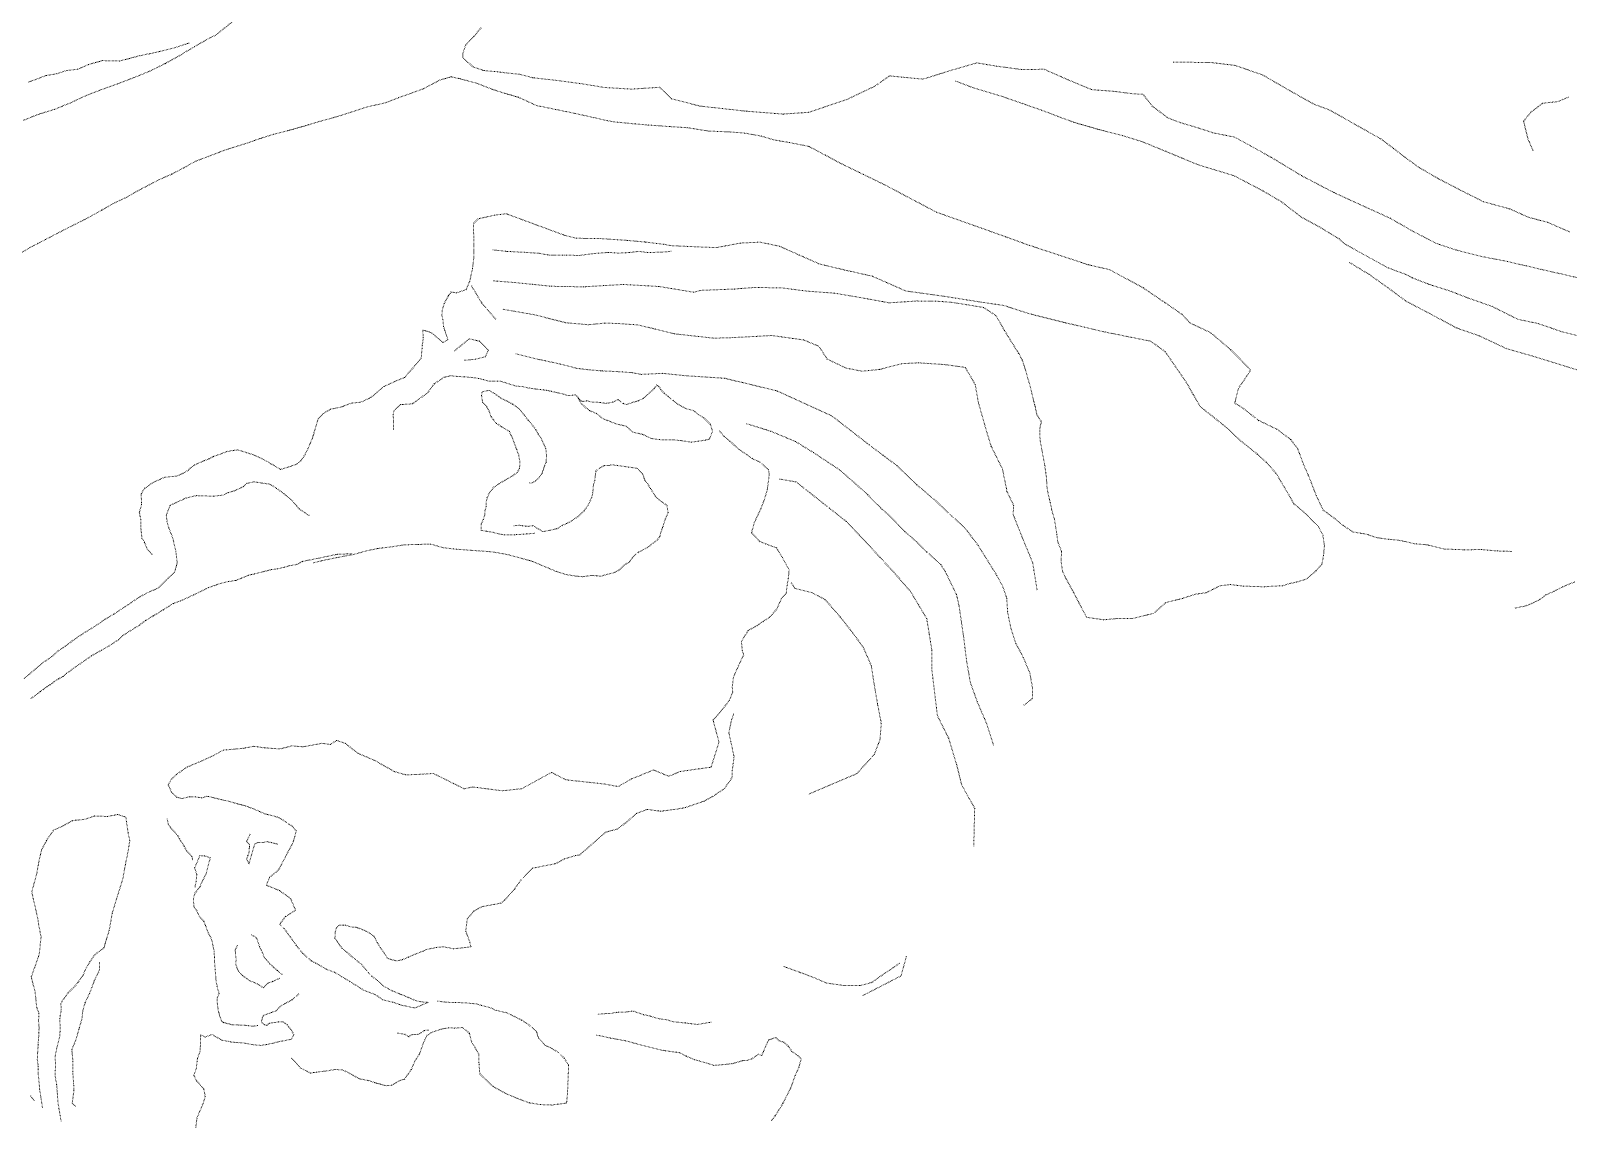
# Model space of a CAD drawing. Extents: x 682410 to 689460, y 7661803 to 7669124.
# Drawn here: x 686009.6 to 686397.4, y 7667165.8 to 7667440.4 of the extents above; entities that cross this region are included whole.
import ezdxf

# ---------------------------------------------------------------- set-up
doc = ezdxf.new("R2010")
doc.units = 0
doc.header["$MEASUREMENT"] = 0
doc.linetypes.add('DOT', pattern=[0.25, 0, -0.25])
doc.layers.add('02 TOE_Line', color=1, linetype='DOT', lineweight=20)

msp = doc.modelspace()

# ---------------------------------------------------------------- linework, layer by layer
at = {"layer": '02 TOE_Line'}
for points in [[(686062.2, 7667444.04, 4100.12), (686056.18, 7667439.21, 4099.9), (686054.64, 7667438.52, 4099.84), (686050.89, 7667436.35, 4099.68), (686047.3, 7667434.21, 4099.5), (686043.52, 7667432.1, 4099.09), (686039.66, 7667430.2, 4098.59), (686035.61, 7667428.55, 4098.1), (686031.47, 7667426.97, 4097.72), (686027.31, 7667425.49, 4097.3), (686023.37, 7667423.95, 4096.88), (686019.59, 7667422.18, 4096.52), (686015.53, 7667420.52, 4096.23), (686011.47, 7667419.28, 4095.71), (686007.59, 7667417.72, 4095.17)], [(686400.09, 7667378.05, 4090.35), (686390.29, 7667380.27, 4090.16), (686382.07, 7667382.2, 4090.03), (686375.26, 7667383.52, 4089.9), (686368.91, 7667385.15, 4089.85), (686363.97, 7667386.82, 4089.95), (686358.06, 7667389.88, 4090.17), (686352.41, 7667393.13, 4089.91), (686345.08, 7667396.45, 4089.83), (686338.21, 7667399.6, 4089.93), (686330.05, 7667403.86, 4090.03), (686322.47, 7667408.45, 4089.68), (686313.28, 7667413.53, 4090.08), (686307.69, 7667414.66, 4090.1), (686304.1, 7667415.85, 4090.29), (686299.65, 7667417.16, 4090.23), (686296.38, 7667418.4, 4090.23), (686292.42, 7667421.39, 4090.64), (686290.09, 7667424.4, 4090.68), (686288, 7667424.43, 4090.79), (686282.78, 7667425.09, 4090.67), (686277.17, 7667425.53, 4090.4), (686271.2, 7667428, 4090.6), (686265.18, 7667430.65, 4090.54), (686259.47, 7667430.59, 4090.43), (686253.1, 7667431.45, 4090.43), (686248.18, 7667432.27, 4091.04), (686241.84, 7667430.42, 4091.04), (686234.62, 7667428.17, 4090.73), (686229.25, 7667428.68, 4091.31), (686226.19, 7667428.99, 4091.63), (686222.48, 7667426.39, 4092.11), (686215.55, 7667423.1, 4092.93), (686205.77, 7667419.8, 4092.9), (686199.31, 7667419.36, 4092.96), (686190.02, 7667420.09, 4094.42), (686178.37, 7667421.37, 4095.68), (686171.16, 7667423.24, 4096.38), (686168.2, 7667426.11, 4096.62), (686161.2, 7667425.65, 4097.01), (686154.25, 7667426.07, 4097.4), (686149.08, 7667426.92, 4097.74), (686142.96, 7667427.76, 4099.12), (686136.13, 7667428.53, 4099.55), (686132.93, 7667429.38, 4100.08), (686129.51, 7667429.74, 4100.46), (686127.3, 7667430.02, 4100.88), (686123.91, 7667430.32, 4101.53), (686121.17, 7667431.24, 4101.99), (686118.56, 7667433.55, 4102.55), (686118.53, 7667434.54, 4102.92), (686119.31, 7667436.82, 4103.13), (686121.33, 7667438.89, 4103.45), (686123.21, 7667441.17, 4103.85)], [(686049.51, 7667437.27, 4100.27), (686045.52, 7667435.96, 4100.3), (686040.96, 7667434.87, 4100.33), (686036.92, 7667434.03, 4100.36), (686031.98, 7667432.73, 4100.39), (686027.65, 7667432.84, 4100.44), (686024.13, 7667431.83, 4100.63), (686021.42, 7667430.66, 4100.62), (686018.59, 7667430.34, 4100.62), (686016.04, 7667429.49, 4100.61), (686013.39, 7667429.06, 4100.61), (686011.79, 7667428.43, 4100.61), (686009.05, 7667427.42, 4100.6)], [(686297.75, 7667432.44, 4100.07), (686307.2, 7667432.37, 4100.19), (686313.35, 7667431.62, 4100.25), (686320.26, 7667429.23, 4100.3), (686328.37, 7667424.56, 4100.36), (686333.27, 7667421.84, 4100.4), (686337.24, 7667420.35, 4100.43), (686350.11, 7667413.08, 4101.98), (686353.31, 7667410.69, 4102.4), (686356.28, 7667408.39, 4102.79), (686359.74, 7667405.9, 4103.23), (686364.59, 7667403.08, 4103.15), (686370.5, 7667400.02, 4102.52), (686375.99, 7667397.27, 4101.93), (686382.65, 7667395.45, 4101.27), (686387.27, 7667393.37, 4101.08), (686392.18, 7667392.07, 4100.89), (686397.88, 7667389.59, 4100.64)], [(686383.17, 7667309.13, 4074.57), (686379.48, 7667309.25, 4074.66), (686375.46, 7667309.6, 4075.03), (686371.07, 7667309.55, 4075.26), (686365.89, 7667309.75, 4075.91), (686361.93, 7667310.78, 4076.16), (686358.67, 7667311.05, 4076.48), (686354.66, 7667311.96, 4076.87), (686352.06, 7667312.19, 4077.13), (686349.02, 7667312.6, 4077.51), (686346.39, 7667313.49, 4077.73), (686343.03, 7667314.05, 4078.03), (686340.56, 7667315.7, 4078.3), (686338.61, 7667317.32, 4078.51), (686335.53, 7667319.56, 4078.79), (686333.82, 7667323.22, 4079.14), (686332.48, 7667326.6, 4079.52), (686331.75, 7667328.46, 4079.71), (686330.56, 7667331.14, 4079.98), (686329.14, 7667335, 4080.3), (686327.34, 7667337.37, 4080.61), (686323.84, 7667339.95, 4080.78), (686319.24, 7667342.17, 4080.95), (686315.14, 7667345.38, 4081.01), (686313.24, 7667346.53, 4081.04), (686314.17, 7667350.21, 4081.08), (686317.29, 7667354.87, 4081.21), (686312.2, 7667359.98, 4081.66), (686307.23, 7667364.22, 4082.02), (686301.91, 7667366.75, 4082.34), (686300.01, 7667368.85, 4082.5), (686295.51, 7667371.93, 4082.8), (686290.12, 7667375.59, 4083.45), (686281.61, 7667380.17, 4085.03), (686276.31, 7667381.38, 4085.57), (686268.86, 7667383.84, 4086.32), (686261.41, 7667386.29, 4087.08), (686255.4, 7667388.45, 4087.68), (686249.39, 7667390.6, 4088.28), (686243.72, 7667392.61, 4088.84), (686238.04, 7667394.62, 4089.41), (686231.54, 7667398.05, 4090.12), (686225.04, 7667401.49, 4090.83), (686219.6, 7667404.14, 4091.42), (686214.16, 7667406.78, 4092.02), (686210, 7667409, 4092.52), (686205.83, 7667411.22, 4093.02), (686200.89, 7667412.19, 4093.51), (686197.02, 7667412.86, 4093.78), (686193.82, 7667413.82, 4094.05), (686189.66, 7667414.57, 4094.54), (686185.64, 7667414.88, 4095.04), (686180.59, 7667415.07, 4095.45), (686175.17, 7667415.93, 4095.86), (686170.74, 7667416.21, 4096.12), (686165.31, 7667416.6, 4096.39), (686161.46, 7667416.93, 4096.87), (686156.13, 7667417.46, 4097.35), (686151.48, 7667418.5, 4097.81), (686146.82, 7667419.54, 4098.27), (686141.98, 7667420.53, 4098.74), (686137.14, 7667421.52, 4099.21), (686132.57, 7667423.6, 4099.59), (686129.1, 7667424.61, 4100.08), (686125.86, 7667425.65, 4100.47), (686122.09, 7667427.13, 4101.06), (686117.47, 7667428.35, 4101.9), (686115.59, 7667428.74, 4101.94), (686112.82, 7667427.97, 4101.97), (686108.61, 7667425.74, 4101.73), (686105.43, 7667424.58, 4101.33), (686102.32, 7667423.48, 4101.06), (686099.02, 7667422.2, 4100.84), (686094.25, 7667421.12, 4100.77), (686089.64, 7667419.6, 4100.56), (686086.67, 7667418.66, 4100.21), (686081.47, 7667417.23, 4100.2), (686079.61, 7667416.64, 4099.83), (686074.39, 7667415.16, 4099.82), (686070.84, 7667414.26, 4099.66), (686067.39, 7667413.18, 4099.45), (686064.19, 7667412.05, 4099.13), (686058.88, 7667410.39, 4099.03), (686054.34, 7667408.65, 4098.58), (686051.23, 7667407.51, 4098.29), (686048.04, 7667405.74, 4097.83), (686045.06, 7667404.18, 4097.4), (686041.92, 7667402.8, 4096.97), (686037.02, 7667400.25, 4096.67), (686033.76, 7667398.4, 4096.11), (686030.31, 7667396.77, 4095.73), (686027.41, 7667395.1, 4095.35), (686023.28, 7667392.83, 4095.04), (686018.87, 7667390.63, 4094.69), (686014.6, 7667388.42, 4094.17), (686011.28, 7667386.67, 4093.86), (686009.66, 7667385.87, 4093.52), (686004.88, 7667383.06, 4093.25)], [(686399.63, 7667363.54, 4080.17), (686395.83, 7667364.48, 4080.15), (686389.76, 7667366.56, 4080.09), (686384.61, 7667367.66, 4080.24), (686381.39, 7667369.27, 4080.1), (686378.17, 7667370.88, 4079.95), (686372.15, 7667372.98, 4079.96), (686367.83, 7667374.67, 4079.57), (686361.75, 7667376.62, 4079.96), (686358.01, 7667378.11, 4080.02), (686356.37, 7667378.96, 4080.06), (686351.95, 7667380.59, 4080.23), (686346.44, 7667383.62, 4080.38), (686340.93, 7667386.65, 4080.54), (686339.55, 7667387.91, 4080.6), (686334.5, 7667390.98, 4080.93), (686329.92, 7667393.49, 4081.38), (686325.07, 7667397.22, 4082.05), (686320.44, 7667399.97, 4082.38), (686316.76, 7667401.89, 4082.78), (686313.07, 7667403.81, 4083.19), (686308.49, 7667405.22, 4083.53), (686303.91, 7667406.62, 4083.88), (686299.8, 7667408.32, 4084.18), (686295.7, 7667410.03, 4084.48), (686289.83, 7667412.43, 4085.28), (686284.94, 7667413.94, 4085.72), (686279.02, 7667415.46, 4086.39), (686272.61, 7667417.3, 4087.11), (686268.55, 7667418.82, 4087.51), (686264.49, 7667420.35, 4087.91), (686259.61, 7667422.05, 4088.5), (686254.74, 7667423.75, 4089.09), (686247.14, 7667426.04, 4089.85), (686242.81, 7667427.69, 4090.19)], [(686388.47, 7667410.15, 4121.11), (686387.23, 7667413.03, 4121.03), (686386.09, 7667417.56, 4120.89), (686387.93, 7667419.82, 4120.8), (686390.9, 7667422.09, 4120.72), (686394.73, 7667422.51, 4120.65), (686397.41, 7667423.64, 4120.53)], [(686126.22, 7667377.33, 4076.08), (686131.48, 7667376.92, 4076.77), (686136.2, 7667376.44, 4077.34), (686140.92, 7667375.96, 4077.9), (686145.01, 7667375.89, 4078.28), (686149.1, 7667375.82, 4078.66), (686154.08, 7667376.12, 4079.1), (686159.06, 7667376.42, 4079.53), (686168.04, 7667375.91, 4080.19), (686176.84, 7667374.45, 4080.63), (686178.56, 7667374.93, 4080.35), (686187.06, 7667375.27, 4080.31), (686192.03, 7667375.66, 4080.31), (686198.98, 7667375.56, 4080.41), (686205.28, 7667374.74, 4080.24), (686212.32, 7667374.22, 4080.25), (686218.16, 7667373.23, 4080.16), (686224.58, 7667372.08, 4080.27), (686226.06, 7667371.79, 4080.54), (686233.14, 7667372.25, 4080.35), (686237.74, 7667372.22, 4080.37), (686241.81, 7667371.92, 4080.28), (686245.66, 7667371.32, 4080.3), (686249.92, 7667370.61, 4080.14), (686253.05, 7667368.55, 4079.87), (686255.14, 7667364.83, 4079.59), (686258.09, 7667360.08, 4078.65), (686258.76, 7667359.06, 4078.35), (686259.66, 7667357.37, 4078.19), (686260.51, 7667354.75, 4077.97), (686261.15, 7667352.46, 4077.65), (686261.64, 7667350.8, 4077.43), (686262.05, 7667349, 4077.25), (686262.8, 7667346.05, 4076.77), (686263.39, 7667343.48, 4076.48), (686264.49, 7667341.79, 4076.27), (686264.05, 7667340.02, 4076.02), (686264.15, 7667337.2, 4075.87), (686265.33, 7667330.81, 4075.16), (686265.77, 7667327.68, 4074.9), (686265.91, 7667325.01, 4074.7), (686266.28, 7667323.29, 4074.53), (686266.72, 7667321.46, 4074.36), (686267.12, 7667319.44, 4074.23), (686267.79, 7667317.22, 4073.9), (686268.09, 7667315.26, 4073.77), (686268.39, 7667313.36, 4073.56), (686268.64, 7667311.42, 4073.39), (686269.59, 7667309.17, 4073.25), (686269.43, 7667306.81, 4072.92), (686269.82, 7667304.1, 4072.8), (686270.67, 7667302.33, 4072.71), (686272.65, 7667298.74, 4072.32), (686273.93, 7667296.21, 4072.06), (686275.9, 7667292.53, 4072.03), (686280.16, 7667291.9, 4072.18), (686284.05, 7667292.26, 4071.84), (686287.46, 7667292.21, 4071.7), (686292.8, 7667293.53, 4071.88), (686295.87, 7667296.26, 4072.1), (686300.02, 7667297.27, 4072.22), (686303.36, 7667298.35, 4072.18), (686306.02, 7667298.73, 4072.1), (686309.56, 7667300.48, 4072.14), (686312.16, 7667300.79, 4072.17), (686315.44, 7667300.39, 4072.03), (686318.56, 7667300.28, 4071.9), (686320.71, 7667300.22, 4071.76), (686322.73, 7667300.37, 4071.63), (686325.3, 7667300.46, 4071.47), (686326.95, 7667301.02, 4071.34), (686328.85, 7667301.4, 4071.19), (686331.22, 7667302.11, 4071), (686333.78, 7667304.26, 4070.97), (686335.24, 7667305.96, 4070.95), (686335.66, 7667308.19, 4071), (686335.86, 7667310.56, 4071.04), (686335.47, 7667313.25, 4071.26), (686334.34, 7667315.38, 4071.49), (686331.18, 7667318.6, 4071.99), (686328.15, 7667321.16, 4072.54), (686326.04, 7667324.85, 4072.97), (686323.63, 7667328.87, 4073.33), (686321.13, 7667331.67, 4073.69), (686318.91, 7667333.67, 4073.58), (686314.24, 7667337.41, 4074.17), (686311.26, 7667340.28, 4074.87), (686308.16, 7667342.77, 4075.37), (686304.57, 7667345.6, 4075.8), (686302.76, 7667348.7, 4076.18), (686300.98, 7667351.83, 4076.7), (686295.72, 7667359.46, 4078), (686292.06, 7667362.11, 4078.19), (686286.32, 7667363.27, 4078.25), (686280.57, 7667364.42, 4078.34), (686275.38, 7667365.63, 4078.5), (686270.18, 7667366.85, 4078.65), (686261.31, 7667369.07, 4079.02), (686255.04, 7667371.12, 4079.5), (686249.44, 7667371.94, 4079.89), (686239.67, 7667373.48, 4080.09), (686230.27, 7667374.78, 4080.1), (686221.87, 7667378.48, 4080.06), (686219.8, 7667378.96, 4080.09), (686214.93, 7667380.05, 4080.1), (686208.37, 7667381.63, 4080.02), (686203.41, 7667383.84, 4079.96), (686198.45, 7667386.04, 4080), (686193.63, 7667387.07, 4080.02), (686188.65, 7667386.86, 4080.01), (686182.58, 7667385.71, 4079.92), (686178.78, 7667385.85, 4079.87), (686171.04, 7667386.2, 4079.72), (686169.2, 7667386.55, 4079.94), (686164.43, 7667387.13, 4079.96), (686160.07, 7667387.52, 4079.95), (686153.23, 7667387.99, 4079.98), (686147.19, 7667388.06, 4079.98), (686144.33, 7667388.77, 4079.99), (686129.51, 7667394.24, 4080.02), (686126.57, 7667393.9, 4080.03), (686122.43, 7667392.95, 4080.01), (686121.23, 7667391.73, 4079.85), (686121.38, 7667386.35, 4076.78), (686121.33, 7667383.06, 4073.86), (686121.01, 7667380.4, 4072.62), (686120.3, 7667377.2, 4071.55), (686119.39, 7667375.12, 4071.71), (686116.93, 7667374.3, 4071.02), (686115.63, 7667374.53, 4069.99), (686114.93, 7667373.59, 4068.07), (686113.86, 7667371.6, 4067.22), (686113.39, 7667369.98, 4065.79), (686113.29, 7667368.66, 4064.92), (686113.54, 7667367.62, 4063.96), (686113.7, 7667365.86, 4063.07), (686114.42, 7667363.62, 4062.63), (686114.82, 7667362.48, 4061.46), (686113.55, 7667361.82, 4061.24), (686110.55, 7667364.32, 4061.76), (686108.45, 7667364.93, 4062.89), (686108.6, 7667362.95, 4061.37), (686108.34, 7667361.02, 4060.37), (686108.07, 7667357.83, 4057.86), (686105.81, 7667355.17, 4056.97), (686103.9, 7667353, 4056.71), (686101.38, 7667351.94, 4056.37), (686098.68, 7667350.7, 4055.24), (686095.39, 7667347.94, 4055.07), (686092.88, 7667346.75, 4054.36), (686090.48, 7667346.52, 4053.69), (686088.04, 7667345.59, 4054.01), (686085.23, 7667344.96, 4054.46), (686083.38, 7667343.92, 4054.47), (686082.09, 7667342.52, 4054.04), (686081.49, 7667340.6, 4053.48), (686081.06, 7667339.06, 4052.96), (686080.62, 7667337.67, 4052.6), (686079.5, 7667334.96, 4052.71), (686078.74, 7667333.51, 4052.21), (686077.7, 7667331.96, 4051.49), (686076.72, 7667331.15, 4051.06), (686075, 7667330.53, 4051.5), (686072.6, 7667329.81, 4052.33), (686070.16, 7667331.25, 4052.22), (686068, 7667332.46, 4052.65), (686065.87, 7667333.44, 4052.83), (686064.11, 7667334.02, 4052.79), (686061.81, 7667334.74, 4051.99), (686059.01, 7667334.31, 4051.77), (686057.78, 7667333.79, 4051.53), (686055.63, 7667333.05, 4051.56), (686054.51, 7667332.45, 4051.55), (686053.29, 7667331.98, 4051.3), (686050.99, 7667330.97, 4051.12), (686049.77, 7667330.1, 4051), (686049.35, 7667329.58, 4050.79), (686048.07, 7667328.84, 4050.85), (686046.43, 7667328.14, 4050.36), (686043.32, 7667327.81, 4050.34), (686040.49, 7667326.53, 4050.73), (686038.33, 7667325.04, 4050.73), (686037.43, 7667323.61, 4050.59), (686037.56, 7667321, 4049.85), (686036.98, 7667319.01, 4049.5), (686037.34, 7667317.19, 4049), (686037.36, 7667314.99, 4048.95), (686037.65, 7667312.46, 4048.92), (686038.27, 7667311.43, 4048.53), (686038.99, 7667309.74, 4048.4), (686040.21, 7667308.38, 4048.34)], [(686126.14, 7667385.13, 4075.86), (686129.84, 7667384.74, 4076.43), (686134.16, 7667384.52, 4076.72), (686137.8, 7667384.27, 4077.11), (686140.51, 7667383.79, 4077.4), (686144.31, 7667383.77, 4077.83), (686148.11, 7667383.75, 4078.22), (686151.69, 7667384.21, 4078.4), (686155.37, 7667384.5, 4078.75), (686157.79, 7667384.32, 4079.02), (686160.55, 7667384.46, 4079.21), (686162.97, 7667384.76, 4079.49), (686165.15, 7667384.46, 4079.62), (686168.92, 7667384.57, 4079.7), (686171.33, 7667384.8, 4079.71)], [(686342.19, 7667381.94, 4079.98), (686347.11, 7667378.98, 4079.7), (686352.3, 7667375.29, 4078.95), (686356.37, 7667372.24, 4078.56), (686362.51, 7667369.03, 4077.6), (686369.22, 7667365.45, 4076.82), (686374.95, 7667363.45, 4076.28), (686381.83, 7667360.22, 4075.55), (686389.02, 7667358.17, 4074.86), (686397.34, 7667355.58, 4074.03), (686402.77, 7667353.89, 4073.49)], [(686120.77, 7667376.04, 4070.7), (686123.36, 7667371.72, 4070.91), (686126.87, 7667367.64, 4071.15)], [(686263.39, 7667299.43, 4071.14), (686262.29, 7667306.29, 4071.04), (686259.91, 7667312.03, 4070.65), (686257.36, 7667318.42, 4070.24), (686257.49, 7667320.71, 4070.22), (686255.8, 7667324.25, 4070.21), (686254.68, 7667329.87, 4070.13), (686251.8, 7667335.67, 4070.56), (686250.67, 7667339.36, 4070.43), (686248.61, 7667346.6, 4070.54), (686247.79, 7667351.2, 4070.58), (686245.28, 7667355.51, 4070.51), (686239.97, 7667356.24, 4070.32), (686233.45, 7667356.66, 4070.14), (686229.23, 7667356.45, 4070.09), (686223.71, 7667355.01, 4070.03), (686219.22, 7667354.55, 4069.98), (686215.16, 7667355.37, 4069.93), (686210.46, 7667357.6, 4069.95), (686208.37, 7667360.83, 4070.21), (686204.53, 7667362.44, 4070.58), (686196.52, 7667363.55, 4070.2), (686186.49, 7667363.01, 4070.16), (686181.88, 7667362.88, 4070.13), (686172, 7667363.97, 4070.2), (686167.11, 7667365.19, 4069.83), (686162.71, 7667366.22, 4069.83), (686157.41, 7667366.59, 4069.83), (686154.34, 7667366.67, 4069.83), (686150.22, 7667366.27, 4069.83), (686144.55, 7667366.77, 4069.83), (686140.55, 7667367.77, 4069.83), (686137.08, 7667368.7, 4069.83), (686132.6, 7667369.48, 4069.83), (686128.52, 7667370.19, 4069.83)], [(686120.04, 7667362.6, 4061.41), (686116.25, 7667359.5, 4061.26)], [(686120.26, 7667362.71, 4061.43), (686122.8, 7667362.14, 4061.6), (686125, 7667359.86, 4061.97), (686124.23, 7667358.16, 4061.62), (686121.77, 7667357.57, 4061.44), (686118.82, 7667357.29, 4061.27)], [(686260.09, 7667270.38, 4061.29), (686262.24, 7667272.06, 4061.36), (686262.24, 7667274.72, 4060.84), (686261.58, 7667278.46, 4060.56), (686259.92, 7667282.41, 4060.38), (686257.99, 7667286.04, 4060.34), (686256.72, 7667290.03, 4060.21), (686255.94, 7667294, 4060.24), (686255.75, 7667297.39, 4060.23), (686254.69, 7667300.41, 4060.19), (686253.24, 7667303.07, 4060.11), (686250.84, 7667306.94, 4060.06), (686248.48, 7667310.72, 4060.12), (686245.12, 7667315.13, 4060.17), (686241.76, 7667318.17, 4060.15), (686238.21, 7667321.56, 4060.31), (686232.98, 7667326, 4060.22), (686227.99, 7667330.79, 4060.11), (686224.5, 7667333.4, 4060.01), (686221.01, 7667336.02, 4059.9), (686216.34, 7667339.64, 4059.93), (686211.67, 7667343.27, 4059.95), (686204.74, 7667346.43, 4060.02), (686197.81, 7667349.59, 4060.08), (686191.19, 7667351.18, 4060.27), (686184.56, 7667352.78, 4060.47), (686179.77, 7667353.09, 4060.57), (686174.99, 7667353.39, 4060.68), (686168.94, 7667354.02, 4060.78), (686163.6, 7667353.75, 4060.81), (686161.33, 7667354.18, 4060.74), (686157.69, 7667354.44, 4060.74), (686153.68, 7667354.63, 4060.75), (686150.47, 7667354.9, 4060.74), (686147.32, 7667355.27, 4060.73), (686142.89, 7667356.41, 4060.72), (686137.78, 7667357.52, 4060.7), (686131.75, 7667359, 4060.6)], [(686147.67, 7667347.72, 4057.26), (686148.56, 7667346.25, 4057.19), (686150.48, 7667344.62, 4057.42), (686152.32, 7667343.89, 4057.15), (686153.62, 7667342.72, 4056.87), (686155.11, 7667342.12, 4056.38), (686157.37, 7667341.24, 4055.91), (686159.75, 7667340.69, 4055.52), (686161.43, 7667339.22, 4055.07), (686163.93, 7667338.63, 4054.82), (686166.04, 7667337.61, 4054.51), (686168.51, 7667337.27, 4054.22), (686171.59, 7667337.27, 4054.16), (686173.65, 7667337.06, 4053.99), (686176.23, 7667336.66, 4053.97), (686179.74, 7667337.19, 4053.77), (686180.77, 7667337.46, 4053.98), (686181.55, 7667339.42, 4053.74), (686180.95, 7667341.21, 4053.82), (686179.31, 7667342.83, 4054.01), (686178.08, 7667343.55, 4054.68), (686176.75, 7667344.63, 4055.05), (686174.74, 7667345.15, 4055.93), (686172.8, 7667346.22, 4057.31), (686171.59, 7667347.18, 4058.14), (686170.35, 7667348.17, 4059.2), (686169.32, 7667349.01, 4060.35), (686168.49, 7667349.96, 4061.01), (686168.03, 7667350.69, 4061.4), (686167.48, 7667351.11, 4061.57), (686166.84, 7667350.16, 4060.9), (686165.21, 7667348.72, 4060.22), (686164.17, 7667347.75, 4059.72), (686162.77, 7667347.06, 4059.38), (686161.43, 7667346.71, 4059.28), (686159.87, 7667346.16, 4059.34), (686158.98, 7667346.42, 4059.07), (686157.78, 7667347.41, 4058.49), (686156.33, 7667346.73, 4058.14), (686154.73, 7667346.45, 4058.06), (686152.65, 7667346.72, 4057.81), (686151.31, 7667346.76, 4057.58), (686149.8, 7667347.06, 4057.42), (686148.68, 7667346.9, 4057.28), (686148.08, 7667347.36, 4057.37), (686147.04, 7667348.63, 4057.21), (686146.23, 7667348.49, 4056.99), (686145.14, 7667348.41, 4056.92), (686144.06, 7667348.73, 4056.88), (686142.41, 7667349.13, 4056.76), (686140.89, 7667349.49, 4056.63), (686139.65, 7667349.75, 4056.52), (686138.2, 7667349.94, 4056.45), (686136.95, 7667350.06, 4056.48), (686135.32, 7667350.3, 4056.28), (686133.65, 7667350.68, 4055.97), (686132.01, 7667350.78, 4055.9), (686129.99, 7667351.43, 4055.77), (686128.06, 7667352.04, 4055.76), (686126.37, 7667352.02, 4055.5), (686125.18, 7667352.01, 4055.54), (686123.73, 7667352.44, 4055.49), (686122.54, 7667352.74, 4055.47), (686121.48, 7667352.91, 4055.63), (686118.76, 7667353.15, 4055.5), (686116.63, 7667353.28, 4055.53), (686115.61, 7667353.43, 4055.49), (686113.83, 7667353.02, 4055.47), (686111.3, 7667351.33, 4055.45), (686109.72, 7667349.13, 4055.09), (686105.84, 7667346.33, 4054.43), (686102.87, 7667346.14, 4054.55), (686101.27, 7667344.75, 4053.89), (686101, 7667343.6, 4053.23), (686101.09, 7667342, 4053.05), (686101.05, 7667339.68, 4053.39)], [(686136.76, 7667313.71, 4054.34), (686133.9, 7667313.47, 4054.63), (686131.62, 7667313.33, 4054.88), (686129.03, 7667313.31, 4054.83), (686127.69, 7667313.55, 4054.85), (686126.31, 7667313.93, 4055.01), (686124.32, 7667314.24, 4055.1), (686123.23, 7667314.46, 4055), (686123.23, 7667316.11, 4055.21), (686123.74, 7667317.16, 4055.31), (686124.11, 7667318.32, 4055.2), (686124.14, 7667319.33, 4055.15), (686124.48, 7667320.48, 4055.08), (686124.44, 7667321.52, 4054.91), (686124.69, 7667322.69, 4054.66), (686125.31, 7667323.95, 4054.78), (686126.4, 7667325.34, 4054.84), (686127.76, 7667326.24, 4054.82), (686131.14, 7667328.22, 4054.79), (686132.28, 7667329.02, 4054.93), (686132.89, 7667330.08, 4055.04), (686132.94, 7667331.89, 4055.09), (686132.66, 7667333.42, 4055.09), (686132.16, 7667334.78, 4055.12), (686131.53, 7667336.51, 4055.41), (686130.95, 7667337.99, 4055.54), (686130.3, 7667339.36, 4055.28), (686129.15, 7667340.1, 4055.28), (686128.32, 7667340.54, 4055.12), (686127.08, 7667341.4, 4055.04), (686126.19, 7667342.41, 4055.14), (686125.71, 7667343.09, 4055.12), (686125.19, 7667344.48, 4055.22), (686124.58, 7667345.64, 4055.3), (686123.55, 7667346.71, 4055.49), (686123.29, 7667348.38, 4055.23), (686123.42, 7667349.36, 4055.33), (686125.23, 7667349.73, 4055.41), (686126.6, 7667348.9, 4055.6), (686128.12, 7667347.78, 4055.6), (686129.76, 7667346.98, 4055.77), (686131.16, 7667346.23, 4055.85), (686132.86, 7667345.02, 4055.92), (686134.13, 7667343.39, 4056.1), (686135.11, 7667342.12, 4056.18), (686136.25, 7667340.81, 4056.23), (686136.98, 7667339.8, 4056.28), (686137.59, 7667338.72, 4056.3), (686138.38, 7667337.48, 4056.41), (686139.5, 7667335.05, 4056.57), (686139.66, 7667333.42, 4056.83), (686139.6, 7667331.56, 4056.73), (686139.23, 7667330.91, 4056.91), (686138.58, 7667328.86, 4056.9), (686137.77, 7667327.68, 4056.77), (686136.78, 7667326.78, 4056.48), (686135.83, 7667326.35, 4056.22), (686135.17, 7667326.42, 4056.23)], [(686183.26, 7667339.51, 4052.77), (686184.5, 7667338.1, 4051.86), (686185.9, 7667336.93, 4050.88), (686187.02, 7667335.95, 4049.73), (686188.27, 7667334.82, 4048.3), (686189.99, 7667333.65, 4046.68), (686191.58, 7667332.52, 4045.32), (686193.51, 7667331.65, 4043.4), (686195.65, 7667329.68, 4041.63), (686195.86, 7667328.59, 4041.21), (686195.35, 7667324.66, 4041.03), (686194.66, 7667322.33, 4040.95), (686193.73, 7667319.9, 4040.24), (686192.04, 7667316.33, 4040.67), (686191.39, 7667313.81, 4040.63), (686193.5, 7667311.61, 4038.54), (686194.99, 7667311.01, 4037.34), (686197.67, 7667310.03, 4035.78), (686199.16, 7667307.57, 4033.9), (686200.85, 7667304.49, 4033.35), (686200.66, 7667302.34, 4031.76), (686200.35, 7667300.58, 4031.19), (686200.14, 7667298.6, 4030.84), (686198.93, 7667297.27, 4030.54), (686197.8, 7667294.67, 4031.13), (686195.95, 7667292.54, 4031.15), (686194.29, 7667291.47, 4031.41), (686192.79, 7667290.44, 4031.75), (686190.53, 7667289.2, 4032.12), (686189.2, 7667287.09, 4032.15), (686188.82, 7667286.35, 4031.85), (686189.07, 7667284.06, 4031.11), (686189.4, 7667283.08, 4030.48), (686188.09, 7667280.31, 4027.34), (686186.81, 7667277.45, 4026.07), (686186.51, 7667274.97, 4024.68), (686186.64, 7667273.69, 4023.28), (686185.78, 7667271.55, 4022.52), (686182.99, 7667268.03, 4021.55), (686181.69, 7667266.65, 4020.9), (686183.17, 7667261.05, 4020.79), (686181.17, 7667254.76, 4019.96), (686173.38, 7667253.67, 4019.93), (686170.52, 7667252.45, 4020.11), (686166.67, 7667254.05, 4019.93), (686161.1, 7667251.78, 4019.95), (686157.72, 7667249.87, 4019.89), (686154.32, 7667250.51, 4019.82), (686144.55, 7667251.57, 4019.78), (686140.93, 7667253.44, 4020.01), (686133.47, 7667249.33, 4019.68), (686128.57, 7667248.81, 4019.64), (686121.02, 7667249.76, 4019.55), (686118.93, 7667249.3, 4019.52), (686116.21, 7667250.65, 4019.51), (686111.16, 7667253.16, 4019.33), (686106.37, 7667252.88, 4019.34), (686104.12, 7667252.84, 4019.33), (686101.29, 7667253.65, 4019.29), (686096.42, 7667256.41, 4019.42), (686092.04, 7667258.29, 4019.46), (686088.9, 7667260.79, 4019.6), (686086.73, 7667261.5, 4019.77), (686085.14, 7667260.47, 4019.83), (686083.08, 7667260.78, 4020.12), (686078.24, 7667259.89, 4020.36), (686075.48, 7667260.12, 4020.9), (686072.43, 7667259.34, 4021.33), (686068.21, 7667259.67, 4021.66), (686065.87, 7667260.02, 4021.82), (686063.2, 7667259.51, 4021.94), (686058.17, 7667259.05, 4022.46), (686055.59, 7667257.64, 4022.35), (686052.11, 7667256.07, 4022.34), (686049.03, 7667254.79, 4022.6), (686046.25, 7667252.86, 4022.75), (686045.04, 7667251.63, 4022.89), (686044.27, 7667250.33, 4022.86), (686045.13, 7667248.47, 4022.65), (686046.46, 7667247.17, 4022.55), (686047.79, 7667246.85, 4022.43), (686049.66, 7667247.28, 4022.17), (686051.16, 7667247.28, 4022.13), (686052.75, 7667246.99, 4022.57), (686054.04, 7667247.42, 4021.82), (686055.61, 7667247.07, 4021.74), (686060, 7667246.02, 4021.27), (686063.81, 7667244.96, 4020.9), (686065.97, 7667244.19, 4020.57), (686068.58, 7667242.99, 4020.49), (686071.95, 7667242.14, 4020.02), (686072.85, 7667241.65, 4019.84), (686075.54, 7667239.86, 4020.42), (686076.54, 7667238.69, 4019.79), (686075.81, 7667235.92, 4019.75), (686072.09, 7667228.84, 4019.71), (686069.82, 7667226.98, 4019.59), (686069.02, 7667225.01, 4019.97), (686072.3, 7667223.67, 4019.46), (686075.11, 7667221.69, 4019.31), (686076.37, 7667218.73, 4019.32), (686073.82, 7667217.08, 4019.63), (686072.39, 7667215.21, 4020.05), (686073.52, 7667214.08, 4019.74), (686075.03, 7667211.99, 4019.56), (686076.55, 7667209.84, 4019.49), (686078.13, 7667207.9, 4019.53), (686080.38, 7667205.91, 4019.54), (686081.53, 7667205.35, 4019.43), (686084.14, 7667203.84, 4019.29), (686086.18, 7667203.06, 4018.79), (686088.09, 7667201.94, 4018.39), (686090.11, 7667200.71, 4018.28), (686093.63, 7667198.51, 4017.73), (686096.56, 7667197.41, 4017.21), (686098.38, 7667196.12, 4017.05), (686100.9, 7667195.52, 4016.5), (686102.98, 7667194.79, 4016.22), (686106.48, 7667194.06, 4015.82), (686109.79, 7667195.48, 4015.3), (686108.34, 7667195.58, 4015.48), (686106.65, 7667195.92, 4015.75), (686104.82, 7667196.73, 4016.05), (686102.97, 7667197.49, 4016.3), (686100.79, 7667198.37, 4016.65), (686098.65, 7667199.53, 4017.01), (686097.07, 7667200.95, 4017.21), (686095.56, 7667202.12, 4017.68), (686094.79, 7667202.95, 4017.84), (686092.99, 7667205.08, 4018.13), (686091.48, 7667206.28, 4018.38), (686090.42, 7667207.15, 4018.45), (686089.33, 7667208.1, 4018.78), (686088.06, 7667209.17, 4018.71), (686087.45, 7667209.97, 4018.83), (686086.95, 7667210.72, 4018.94), (686086.32, 7667211.69, 4018.78), (686086.39, 7667213.37, 4018.97), (686086.7, 7667214.25, 4019.18), (686087.38, 7667214.97, 4019.14), (686088.99, 7667214.95, 4019.42), (686090.33, 7667214.49, 4019.45), (686091.63, 7667214.41, 4019.52), (686093.35, 7667213.8, 4019.49), (686094.65, 7667213.2, 4019.44), (686096.13, 7667212.2, 4019.55), (686096.98, 7667210.59, 4019.69), (686097.78, 7667209.25, 4019.66), (686098.77, 7667207.9, 4019.81), (686099.49, 7667206.67, 4020.16), (686100.24, 7667206.33, 4019.79), (686101.91, 7667205.91, 4019.73), (686103.38, 7667206.25, 4019.85), (686104.84, 7667206.9, 4019.94), (686106.57, 7667207.62, 4019.54), (686108.53, 7667208.4, 4019.79), (686109.39, 7667208.8, 4019.89), (686111.91, 7667209.32, 4019.8), (686113.76, 7667209.48, 4019.66), (686116.17, 7667208.99, 4019.68), (686118.58, 7667209.22, 4019.59), (686120.63, 7667209.49, 4019.7), (686120.33, 7667210.66, 4019.67), (686119.29, 7667213.39, 4019.84), (686119.67, 7667216.51, 4019.71), (686121.33, 7667218.46, 4020.16), (686123.41, 7667219.61, 4019.39), (686128.19, 7667220.49, 4018.54), (686129.18, 7667221.33, 4019.08), (686131.6, 7667223.99, 4019.41), (686133.33, 7667226.5, 4019.9), (686136.16, 7667229.28, 4019.83), (686138.88, 7667229.85, 4019.92), (686141.95, 7667230.41, 4020.38), (686144.2, 7667231.63, 4020.49), (686147.03, 7667232.51, 4019.55), (686147.99, 7667232.59, 4019.39), (686154.58, 7667238.38, 4019.88), (686157.47, 7667239.15, 4019.96), (686159.67, 7667240.73, 4020.06), (686162.38, 7667243.11, 4020.16), (686165.1, 7667244.12, 4020.29), (686168.44, 7667243.65, 4020.4), (686172.89, 7667244.23, 4021.09), (686174.74, 7667244.6, 4021.16), (686179.42, 7667246.2, 4020.96), (686181.63, 7667247.4, 4020.97), (686184.59, 7667249.4, 4020.96), (686186.44, 7667252.08, 4019.99), (686186.52, 7667253.9, 4019.84), (686186.97, 7667257.3, 4020.18), (686186.17, 7667261.18, 4021.01), (686185.64, 7667263.51, 4020.04), (686186.36, 7667266.7, 4020.49), (686186.87, 7667268.07, 4020.58), (686186.81, 7667268.35, 4020.79)], [(686190.09, 7667341.33, 4050.33), (686196.27, 7667339.41, 4050.22), (686202.43, 7667336.85, 4050.29), (686207.02, 7667334.03, 4050.11), (686213.76, 7667329.57, 4049.99), (686218.2, 7667325.66, 4049.82), (686220.69, 7667323.42, 4049.85), (686223.92, 7667320.12, 4050.01), (686225.77, 7667318.49, 4050.23), (686227.75, 7667316.52, 4049.97), (686230.04, 7667314.14, 4049.99), (686233.03, 7667311.54, 4050.08), (686235.63, 7667308.96, 4049.92), (686239.12, 7667305.82, 4049.86), (686240.28, 7667304, 4050.22), (686243.06, 7667298.25, 4050.19), (686243.75, 7667295.25, 4050.19), (686244.84, 7667287.75, 4050.19), (686245.66, 7667281.25, 4050.12), (686246.59, 7667276, 4050.02), (686248.31, 7667271.25, 4050.02), (686250.66, 7667265.75, 4050.17), (686252.44, 7667260.25, 4050.41)], [(686131.43, 7667315.59, 4055.67), (686132.8, 7667315.74, 4055.49), (686133.62, 7667315.61, 4055.51), (686135.05, 7667315.45, 4055.34), (686136.26, 7667315.63, 4055.25), (686138.73, 7667314.13, 4054.35), (686140.69, 7667314.49, 4053.99), (686142.31, 7667314.84, 4053.81), (686143.71, 7667315.71, 4053.59), (686145.58, 7667316.55, 4053.52), (686147.55, 7667317.88, 4053.47), (686149.17, 7667319.39, 4053.6), (686150.18, 7667320.81, 4053.63), (686151.08, 7667322.76, 4053.67), (686151.37, 7667324.04, 4053.75), (686151.5, 7667325.92, 4053.73), (686151.85, 7667327, 4053.76), (686152, 7667328.45, 4053.86), (686152.11, 7667329.39, 4053.97), (686152.93, 7667330.04, 4054.08), (686154.28, 7667330.8, 4054.15), (686155.5, 7667330.77, 4054.01), (686156.14, 7667330.99, 4054.05), (686162.6, 7667330.07, 4053.83), (686163.97, 7667328.56, 4053.6), (686164.45, 7667327.07, 4053.25), (686165.16, 7667326.25, 4053.24), (686165.88, 7667325, 4053.16), (686167.12, 7667323.08, 4053.17), (686168.07, 7667322.12, 4053.08), (686170.05, 7667320.74, 4052.94), (686170.33, 7667318.93, 4052.88), (686169.63, 7667317.24, 4052.94), (686169.06, 7667315.54, 4053.14), (686168.52, 7667313.96, 4053.04), (686168.25, 7667312.91, 4052.44), (686167.64, 7667312.05, 4051.55), (686165.14, 7667310.12, 4051.62), (686162.75, 7667308.88, 4053.21), (686161.43, 7667307.72, 4053.23), (686160.63, 7667306.52, 4053.12), (686159.52, 7667305.87, 4053.1), (686158.03, 7667304.47, 4053.02), (686156.58, 7667303.72, 4053.01), (686155.14, 7667303.4, 4053.03), (686153.37, 7667302.9, 4053.12), (686151.11, 7667303.09, 4053.25), (686148.85, 7667302.76, 4053.29), (686147.11, 7667302.91, 4053.37), (686144.66, 7667303.3, 4053.55), (686142.08, 7667304.1, 4053.8), (686136.1, 7667306.63, 4054.23), (686133.03, 7667307.49, 4054.42), (686129.99, 7667308.3, 4054.55), (686126.32, 7667308.97, 4054.64), (686123.88, 7667309.19, 4054.7), (686120.51, 7667309.42, 4054.74), (686116.96, 7667309.69, 4054.67), (686113.5, 7667310.1, 4054.61), (686110.34, 7667311, 4054.06), (686107.36, 7667310.89, 4053.76), (686103.92, 7667310.81, 4053.41), (686100.1, 7667310.22, 4053.16), (686097.1, 7667309.86, 4052.83), (686094.35, 7667309.3, 4052.3), (686091.01, 7667308.38, 4051.99), (686086.76, 7667307.56, 4051.42), (686083.31, 7667306.86, 4050.98), (686080.62, 7667306.18, 4050.59)], [(686079.78, 7667318.18, 4050.89), (686077.25, 7667319.89, 4050.8), (686075.47, 7667322.02, 4050.59), (686073.38, 7667323.72, 4050.63), (686071.61, 7667325.03, 4050.69), (686069.88, 7667326.08, 4050.44), (686067.87, 7667326.37, 4050.5), (686065.86, 7667326.7, 4050.52), (686064.08, 7667326.28, 4050.23), (686063.19, 7667325.45, 4049.8), (686060.91, 7667324.38, 4049.49), (686059.39, 7667323.97, 4049.1), (686058.12, 7667323.33, 4048.75), (686055.74, 7667323.05, 4048.75), (686053.67, 7667323.12, 4049.18), (686051.43, 7667323.19, 4049.29), (686048.8, 7667322.61, 4048.78), (686046.18, 7667321.42, 4048.94), (686044.72, 7667320.74, 4048.69), (686043.78, 7667318.22, 4048.85), (686043.98, 7667316.62, 4048.64), (686044.44, 7667315, 4048.59), (686045.47, 7667312.35, 4048.83), (686046.2, 7667309.03, 4049.01), (686046.53, 7667306.31, 4048.47), (686045.87, 7667303.87, 4047.89), (686044.2, 7667302.36, 4047.47), (686041.74, 7667299.88, 4047.08), (686039.53, 7667298.97, 4046.91), (686037.12, 7667297.7, 4046.64), (686034.19, 7667295.73, 4046.48), (686032.37, 7667294.54, 4046.23), (686030.44, 7667293.26, 4046.14), (686028.29, 7667292.01, 4045.67), (686026.29, 7667290.6, 4045.54), (686024.47, 7667289.49, 4045.41), (686022.33, 7667288.14, 4045.19), (686020.06, 7667286.57, 4044.77), (686018.25, 7667285.2, 4044.36), (686016.53, 7667284.09, 4044.17), (686014.94, 7667282.61, 4043.87), (686012.65, 7667281.08, 4043.73), (686010.7, 7667279.43, 4043.52), (686007.96, 7667277.12, 4043.24)], [(686198.47, 7667327.36, 4040.4), (686202.58, 7667326.67, 4040.32), (686206.82, 7667323.34, 4040.22), (686211.06, 7667320, 4040.12), (686215.3, 7667316.67, 4040.02), (686218.65, 7667313.13, 4039.93), (686220.33, 7667311.37, 4039.88), (686223.84, 7667307.57, 4040.01), (686227.36, 7667303.77, 4040.14), (686231.43, 7667299.09, 4039.95), (686233.5, 7667295.65, 4040.08), (686235.56, 7667292.21, 4040.2), (686236.22, 7667288.21, 4040.37), (686236.87, 7667284.21, 4040.53), (686236.81, 7667279.58, 4041.37), (686238.25, 7667267.76, 4041.27), (686241.12, 7667261.99, 4041.21), (686243.09, 7667255.43, 4041.16), (686244.39, 7667250.27, 4041.11), (686247.66, 7667244.37, 4041.06), (686247.43, 7667234.76, 4040.97)], [(686009.58, 7667272.04, 4042.67), (686011.39, 7667273.29, 4042.91), (686012.05, 7667273.86, 4042.96), (686012.71, 7667274.33, 4043.1), (686013.72, 7667275.09, 4043.27), (686014.52, 7667275.53, 4043.35), (686015.33, 7667276.17, 4043.3), (686016.64, 7667277.06, 4043.56), (686017.75, 7667277.63, 4043.81), (686018.63, 7667278.41, 4043.9), (686019.42, 7667278.93, 4044), (686020.5, 7667279.76, 4044.29), (686024.92, 7667282.81, 4045.06), (686027.53, 7667284.3, 4045.42), (686029.28, 7667285.27, 4045.72), (686031.71, 7667286.89, 4046.12), (686032.79, 7667287.93, 4046.31), (686037.03, 7667290.58, 4046.65), (686038.6, 7667291.76, 4046.89), (686040.52, 7667292.89, 4047.15), (686043.04, 7667294.44, 4047.3), (686045.55, 7667296, 4047.49), (686047.35, 7667296.65, 4047.67), (686050.76, 7667298.21, 4048), (686053, 7667299.32, 4048.18), (686054.42, 7667300.02, 4048.21), (686056.06, 7667300.58, 4048.31), (686057.68, 7667301.14, 4048.38), (686059.46, 7667301.53, 4048.5), (686061.42, 7667301.84, 4048.74), (686062.74, 7667302.42, 4048.8), (686064.54, 7667303.13, 4048.99), (686066.01, 7667303.45, 4049.1), (686068.18, 7667304.03, 4049.07), (686070.27, 7667304.54, 4049.27), (686071.84, 7667304.75, 4049.27), (686073.56, 7667305.15, 4049.53), (686074.88, 7667305.55, 4049.62), (686076.73, 7667305.84, 4049.8), (686078.14, 7667306.63, 4049.98), (686081.26, 7667307.24, 4050.56), (686086.99, 7667308.42, 4051.16), (686090.85, 7667308.55, 4051.89)], [(686201.4, 7667301.22, 4031.01), (686202.34, 7667299.79, 4030.83), (686206.67, 7667298.72, 4030.91), (686209.98, 7667296.96, 4030.82), (686213.77, 7667292.59, 4030.89), (686216.95, 7667288.55, 4030.97), (686219.57, 7667284.94, 4031.04), (686221.58, 7667280.35, 4031.02), (686222.3, 7667275.68, 4030.88), (686223.16, 7667270.69, 4030.9), (686224.1, 7667265.81, 4031.01), (686223.79, 7667261.75, 4031.06), (686222.37, 7667258.01, 4030.88), (686217.95, 7667253.14, 4030.61), (686211.82, 7667250.53, 4030.6), (686205.69, 7667247.92, 4030.59)], [(686398.98, 7667301.46, 4060.25), (686395.97, 7667300.21, 4060.34), (686393.69, 7667299.04, 4060.4), (686391.67, 7667298.15, 4060.42), (686390.17, 7667297, 4060.53), (686388.02, 7667295.94, 4060.76), (686386.44, 7667295.35, 4061.18), (686383.94, 7667294.86, 4062.3)], [(686012.57, 7667168.86, 4025.46), (686011.85, 7667173.46, 4025.46), (686011.65, 7667175.84, 4025.46), (686011.47, 7667177.45, 4025.46), (686011.48, 7667179.35, 4025.46), (686011.25, 7667181.1, 4025.46), (686011.34, 7667182.72, 4025.47), (686011.5, 7667185.44, 4025.47), (686011.62, 7667187.14, 4025.47), (686011.7, 7667189.17, 4025.47), (686011.57, 7667190.82, 4025.47), (686011.65, 7667192.75, 4025.47), (686011.1, 7667194.14, 4025.47), (686010.7, 7667198.05, 4025.47), (686009.72, 7667201.93, 4025.48), (686010.61, 7667204.34, 4025.48), (686011.75, 7667207.66, 4025.48), (686012.19, 7667211.92, 4025.48), (686011.53, 7667215.41, 4025.48), (686011.4, 7667216.49, 4025.48), (686009.85, 7667223.3, 4025.49), (686011.1, 7667227.85, 4025.49), (686011.58, 7667230.65, 4025.49), (686012.33, 7667233.95, 4025.49), (686013.58, 7667236.3, 4025.49), (686015.32, 7667238.86, 4025.5), (686017.78, 7667239.98, 4025.5), (686020.13, 7667241.29, 4025.5), (686023.23, 7667241.61, 4025.5), (686025.67, 7667242.46, 4025.5), (686028.95, 7667242.32, 4025.5), (686031.53, 7667242.84, 4025.5), (686033.58, 7667242.15, 4025.51), (686034.17, 7667238.05, 4025.51), (686034.57, 7667236.19, 4025.51), (686034.16, 7667233.71, 4025.51), (686033.25, 7667229.08, 4025.51), (686032.85, 7667226.7, 4025.51), (686031.39, 7667222.1, 4025.52), (686030.13, 7667217.91, 4025.52), (686029.72, 7667215.45, 4025.52), (686029.37, 7667213.61, 4025.52), (686028.68, 7667211.37, 4025.52), (686028.04, 7667209.19, 4025.52), (686025.8, 7667207.56, 4025.53), (686024.48, 7667205.66, 4025.53), (686023.42, 7667203.88, 4025.53), (686022.81, 7667202.37, 4025.53), (686021.48, 7667200.46, 4025.53), (686020.33, 7667199.11, 4025.53), (686019, 7667197.89, 4025.53), (686017.18, 7667195.26, 4025.53), (686017.29, 7667193.6, 4025.53), (686016.91, 7667191.37, 4025.54), (686017.04, 7667188.89, 4025.54), (686016.92, 7667187.06, 4025.54), (686016.22, 7667184.23, 4025.54), (686015.73, 7667181.84, 4025.54), (686015.83, 7667180.11, 4025.54), (686015.76, 7667176.92, 4025.54), (686016.13, 7667174.76, 4025.54), (686016.27, 7667172.92, 4025.54), (686016.43, 7667170.53, 4025.55), (686016.7, 7667168.78, 4025.55), (686017, 7667166.99, 4025.74), (686017.3, 7667165.27, 4025.88)], [(686044.02, 7667241.73, 4023.56), (686044.27, 7667240.37, 4022.55), (686044.98, 7667239.38, 4021.9), (686046.71, 7667237.48, 4020.47), (686047.11, 7667236.68, 4019.9), (686048.33, 7667234.77, 4018.59), (686048.97, 7667233.55, 4017.77), (686050.27, 7667232.19, 4017.21), (686050.48, 7667231.12, 4016.91)], [(686064.92, 7667237.86, 4022.34), (686064.05, 7667236.05, 4021.43), (686064.78, 7667235.25, 4020.98), (686064.74, 7667234.65, 4020.64), (686064.65, 7667233.23, 4020.58), (686064.32, 7667232.4, 4020.36), (686064.05, 7667231.62, 4020.35), (686064.62, 7667230.4, 4020.25), (686066.08, 7667235.4, 4021.4), (686066.92, 7667235.78, 4021.49), (686068.22, 7667235.76, 4021.49), (686069.19, 7667236, 4021.21), (686070.39, 7667235.71, 4020.97), (686071.5, 7667235.47, 4020.8), (686072.09, 7667235.26, 4020.87)], [(686066.83, 7667189.67, 4011.19), (686065.63, 7667189.44, 4011.37), (686064.44, 7667189.61, 4011.59), (686063.51, 7667189.71, 4011.67), (686061.86, 7667189.78, 4012.08), (686060.42, 7667189.84, 4012.12), (686058.22, 7667190.4, 4011.69), (686057.84, 7667190.61, 4011.54), (686057.29, 7667191.86, 4011.59), (686056.96, 7667193.17, 4011.83), (686056.78, 7667194.12, 4011.98), (686056.61, 7667195.53, 4012.36), (686056.63, 7667196.64, 4012.59), (686057.09, 7667197.73, 4012.94), (686056.59, 7667199.53, 4013), (686056.36, 7667200.57, 4012.75), (686055.96, 7667205.68, 4012.69), (686055.85, 7667208.4, 4012.83), (686055.64, 7667209.37, 4013.42), (686055.22, 7667211.34, 4013.96), (686054.28, 7667213.16, 4014.42), (686053.25, 7667215.98, 4014.81), (686052.07, 7667217.18, 4014.85), (686051.52, 7667218.55, 4014.88), (686050.73, 7667219.56, 4015), (686050.63, 7667221.63, 4015.02), (686051, 7667222.97, 4015.22), (686052.31, 7667224.68, 4015.49), (686052.79, 7667225.85, 4015.67), (686053.8, 7667227.86, 4015.61), (686054.61, 7667230.91, 4015.94), (686054.88, 7667231.98, 4016.35), (686053.39, 7667232.4, 4016.79), (686052.26, 7667232.46, 4016.71), (686050.92, 7667229.35, 4016.27), (686051.48, 7667227.76, 4016.08), (686051.3, 7667225.93, 4015.71), (686051.02, 7667224.48, 4015.47)], [(686072.35, 7667201.54, 4020.39), (686070.59, 7667200.72, 4019.89), (686069.39, 7667200.29, 4019.52), (686068.27, 7667199.15, 4019.38), (686066.72, 7667200.15, 4019.19), (686064.83, 7667200.91, 4019.26), (686063.01, 7667202.23, 4019.25), (686061.9, 7667203.39, 4019.42), (686061.33, 7667204.98, 4019.66), (686061.37, 7667206.33, 4020.01), (686061.15, 7667208.77, 4020.13), (686061.79, 7667209.95, 4020.52)], [(686065.28, 7667212.52, 4022), (686066.6, 7667211.65, 4022.4), (686067.31, 7667209.47, 4022.27), (686067.98, 7667208.12, 4022.1), (686068.5, 7667206.81, 4021.7), (686069.17, 7667206.07, 4021.25), (686069.94, 7667205.12, 4021.33), (686070.89, 7667204.28, 4021.12), (686071.81, 7667203.48, 4020.93), (686073, 7667202.52, 4020.97)], [(686219.49, 7667197.22, 4020.84), (686229.08, 7667202.16, 4021.62), (686230.41, 7667206.98, 4024.82), (686230.56, 7667207.19, 4025.03)], [(686026.91, 7667205.64, 4025.85), (686026.89, 7667203.51, 4025.41), (686025.62, 7667200.95, 4025.45), (686025, 7667199.22, 4025.51), (686024.43, 7667197.75, 4025.19), (686023.3, 7667195.37, 4025.31), (686022.73, 7667193.4, 4024.48), (686022.49, 7667191.27, 4024.55), (686021.81, 7667189.02, 4024.85), (686021.06, 7667186.29, 4024.87), (686019.96, 7667183.51, 4024.57), (686020.24, 7667180.59, 4024.62), (686020.19, 7667177.97, 4024.62), (686020.41, 7667174.93, 4024.89), (686020.48, 7667173.31, 4024.59), (686020.07, 7667170.08, 4025.31), (686020.99, 7667169.18, 4025.01)], [(686199.49, 7667204.54, 4022.77), (686203.8, 7667202.96, 4022.44), (686207.45, 7667201.58, 4022.16), (686210.28, 7667200.34, 4021.77), (686214.71, 7667199.73, 4021.54), (686218.78, 7667199.71, 4021.52), (686221.7, 7667200.48, 4021.67), (686224.31, 7667202.37, 4021.78), (686227.19, 7667204.25, 4022.42), (686228.79, 7667205.43, 4023.35)], [(686051.22, 7667163.98, 4010.34), (686051.51, 7667166.31, 4010.53), (686053.05, 7667169.97, 4010.46), (686053.62, 7667171.75, 4010.54), (686053.21, 7667173.71, 4010.65), (686051.38, 7667175.72, 4009.93), (686050.73, 7667177.16, 4009.49), (686051.35, 7667178.78, 4009.12), (686051.61, 7667181.28, 4009.22), (686052.34, 7667183.19, 4009.23), (686052.38, 7667185, 4009.32), (686052.44, 7667187.27, 4010), (686053.63, 7667186.7, 4009.77), (686055.27, 7667187.39, 4010.19), (686057.94, 7667185.89, 4010.58), (686059.58, 7667185.65, 4010.48), (686060.31, 7667185.46, 4010.32), (686063.44, 7667185.22, 4010.23), (686065.45, 7667184.83, 4010.18), (686067.63, 7667184.62, 4010.24), (686069.09, 7667184.87, 4010.26), (686070.73, 7667185.2, 4010.39), (686072.01, 7667185.54, 4010.63), (686075.33, 7667186.17, 4011.67), (686075.96, 7667187.38, 4012.04), (686075.21, 7667188.61, 4012.19), (686074.23, 7667189.86, 4012.2), (686073.22, 7667190.57, 4012.07), (686072.08, 7667190.53, 4011.97), (686069.84, 7667190.24, 4011.39), (686069.06, 7667189.67, 4011.19), (686068.56, 7667189.83, 4011.06), (686067.75, 7667190.47, 4011.11), (686068.01, 7667191.61, 4011.43), (686068.29, 7667192.19, 4011.65), (686071.48, 7667193.35, 4012.85), (686072.63, 7667194.57, 4013.73), (686073.81, 7667195.22, 4014.6), (686075.54, 7667196.14, 4015.53), (686077.37, 7667197.76, 4017.17)], [(686075.35, 7667181.41, 4010.32), (686076.4, 7667180.37, 4010.44), (686077.55, 7667178.97, 4010.39), (686080.16, 7667177.66, 4010.5), (686081.72, 7667177.91, 4010.44), (686084.5, 7667178.23, 4010.43), (686086.14, 7667178.54, 4010.44), (686088.14, 7667178.49, 4010.49), (686089.79, 7667177.73, 4010.62), (686092.41, 7667176.23, 4010.66), (686094.85, 7667175.76, 4010.8), (686096.41, 7667175.23, 4010.76), (686099.11, 7667174.48, 4010.68), (686100.67, 7667174.59, 4010.83), (686102.48, 7667175.69, 4010.58), (686103.87, 7667176.16, 4010.57), (686105.58, 7667178.56, 4010.55), (686106.52, 7667180.77, 4010.24), (686107.63, 7667182.46, 4010.2), (686108.64, 7667185.29, 4010.4), (686109.5, 7667187.14, 4010.46), (686110.7, 7667187.92, 4010.55), (686113.13, 7667188.71, 4010.42), (686114.95, 7667189.09, 4010.48), (686116.42, 7667188.99, 4010.56), (686118.5, 7667189.14, 4010.47), (686120.25, 7667187.68, 4010.36), (686120.79, 7667185.51, 4010.22), (686122.59, 7667182.47, 4009.53), (686122.65, 7667179.84, 4010.04), (686122.84, 7667177.45, 4010.21), (686126.21, 7667174.25, 4010.25), (686129.53, 7667172.44, 4010.35), (686132.25, 7667171.3, 4010.01), (686135.33, 7667170.16, 4010.24), (686138.11, 7667169.71, 4010.02), (686141, 7667169.61, 4010.07), (686144.74, 7667170.1, 4010.17), (686144.97, 7667172.6, 4010.82), (686145.18, 7667177.76, 4010.04), (686145.19, 7667179.75, 4010.02), (686144.13, 7667181.39, 4010.84), (686142.73, 7667182.81, 4011.25), (686141, 7667183.88, 4011.33), (686139.37, 7667184.64, 4011.5), (686137.64, 7667186.49, 4011.29), (686137.15, 7667188.12, 4011.68), (686135.3, 7667189.76, 4011.79), (686133.38, 7667191.02, 4012.25), (686129.61, 7667192.88, 4013.05), (686126.99, 7667193.44, 4013.75), (686125.41, 7667194.17, 4014.01), (686123.31, 7667194.71, 4014.36), (686122.03, 7667195.08, 4014.21), (686118.91, 7667195.39, 4014.31), (686116.7, 7667195.42, 4014.58), (686114.33, 7667195.52, 4014.98), (686111.97, 7667195.82, 4015.21)], [(686181.18, 7667190.48, 4012.28), (686177.68, 7667189.9, 4013.12), (686174.78, 7667190.28, 4012.31), (686172.81, 7667190.48, 4012.14), (686171.43, 7667190.63, 4012.24), (686170.05, 7667191.1, 4012.24), (686168.26, 7667191.29, 4011.9), (686166.93, 7667191.65, 4011.95), (686165.95, 7667191.99, 4011.54), (686164.13, 7667192.38, 4011.88), (686162.45, 7667192.96, 4012.38), (686161.5, 7667193.3, 4012.46), (686159.98, 7667193.06, 4012.72), (686157.35, 7667192.96, 4012.63), (686155.99, 7667192.71, 4013.16), (686154.62, 7667192.66, 4013.2), (686152.51, 7667192.47, 4012.75)], [(686101.98, 7667187.75, 4013.5), (686103.92, 7667187.43, 4013.13), (686104.97, 7667186.79, 4012.81), (686105.53, 7667187.28, 4012.33), (686106.26, 7667187.4, 4011.87), (686107.23, 7667187.4, 4011.49), (686108.47, 7667188.03, 4011.14), (686108.85, 7667188.41, 4011.05), (686110.05, 7667188.49, 4010.83)], [(686152.3, 7667187.23, 4010.83), (686155.82, 7667186.49, 4010.99), (686159.55, 7667185.8, 4010.53), (686164.94, 7667184.35, 4010.57), (686169.29, 7667183.33, 4010.05), (686173.27, 7667182.78, 4010.07), (686175, 7667181.88, 4010.12), (686177.08, 7667180.99, 4010.11), (686178.17, 7667180.71, 4010.02), (686180.1, 7667180.16, 4009.9), (686181.88, 7667179.59, 4010.41), (686183.7, 7667179.73, 4010.36), (686186.43, 7667180.01, 4010.12), (686187.28, 7667180.24, 4010.26), (686189.22, 7667180.79, 4010.35), (686190.29, 7667180.85, 4010.28), (686191.44, 7667181.23, 4010.3), (686193.14, 7667182.42, 4010.44), (686193.96, 7667182.08, 4011.46), (686195.62, 7667185.96, 4010.86), (686197.54, 7667186.64, 4011.43), (686198.31, 7667185.8, 4011.33), (686199.51, 7667185.43, 4011.27), (686200.72, 7667184.38, 4010.99), (686201.52, 7667183.13, 4010.98), (686203.16, 7667181.97, 4010.88), (686203.89, 7667181.25, 4010.88), (686203.32, 7667179.06, 4010.55), (686202.39, 7667177.04, 4010.47), (686201.25, 7667173.88, 4010.88), (686199.27, 7667169.98, 4010.81), (686197.33, 7667166.86, 4010.69), (686196.28, 7667165.54, 4010.5)], [(686010.48, 7667170.71, 4026.03), (686009.45, 7667172.01, 4026.22)]]:
    msp.add_polyline3d(points, dxfattribs=at)

doc.saveas('drawing.dxf')
